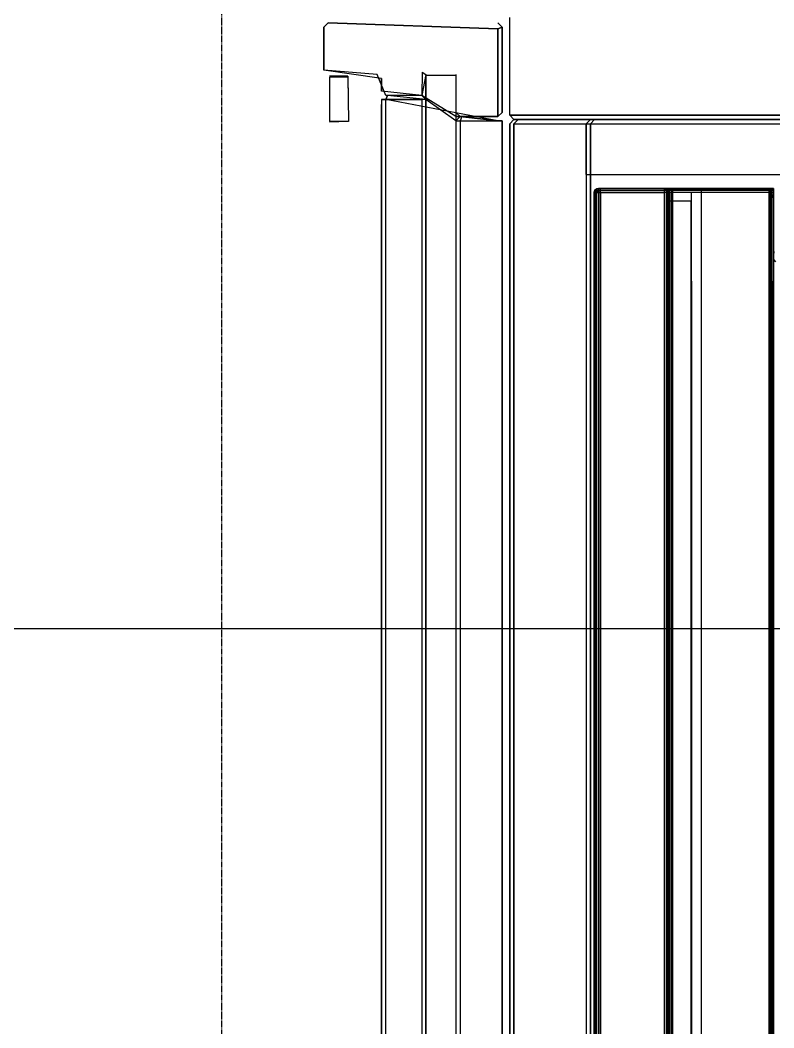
# Model space of a CAD drawing. Extents: x 11992 to 29481, y -6727 to 6811.
# Drawn here: x 15852.2 to 16029.7, y -763.4 to -526.1 of the extents above; entities that cross this region are included whole.
import ezdxf

# ---------------------------------------------------------------- set-up
doc = ezdxf.new("R2010")
doc.units = 0
doc.header["$MEASUREMENT"] = 0
doc.linetypes.add('DASHED', pattern=[19.05, 12.7, -6.35])
doc.layers.get('0').update_dxf_attribs({"color": 8, "linetype": 'CONTINUOUS'})
doc.layers.add('DQ-BEAM-DASH', color=8, linetype='DASHED')

# ---------------------------------------------------------------- blocks, each defined once
blk = doc.blocks.new('MB-B')
at = {"layer": 'DQ-BEAM-DASH', "ltscale": 0.01}
blk.add_line((-14200, 4800), (-14200, 1800), dxfattribs=at)

msp = doc.modelspace()

# ---------------------------------------------------------------- linework, layer by layer
for p, q in [((15923.72, -527.7, -51.9), (15924.72, -526.7, -51.9)), ((15923.72, -527.7, -2414.25), (15924.72, -526.7, -2414.25)), ((15924.72, -526.7, -51.9), (15964.69, -528.11, -50.9)), ((15964.69, -528.11, -2415.25), (15924.72, -526.7, -2414.25)), ((15964.69, -526.7, -51.9), (15965.69, -527.7, -51.9)), ((15964.69, -526.7, -51.9), (15964.69, -526.7, -2414.25)), ((15965.69, -527.7, -2414.25), (15964.69, -526.7, -2414.25)), ((15967.49, -548.46, -2440.43), (15967.49, -525.46, -2440.43)), ((15967.49, -548.46, -50.36), (15967.49, -525.46, -50.36)), ((15923.72, -527.7, -53.03), (15923.72, -537.85, -53.03)), ((15923.72, -527.7, -53.03), (15923.72, -527.7, -2413.12)), ((15923.72, -527.7, -2413.12), (15923.72, -537.85, -2413.12)), ((15923.72, -527.7, -51.9), (15923.72, -537.85, -51.9)), ((15923.72, -537.85, -2414.25), (15923.72, -527.7, -2414.25)), ((15964.69, -528.11, -2415.25), (15965.69, -527.7, -2414.25)), ((15965.69, -527.7, -51.9), (15964.69, -528.11, -50.9)), ((15964.69, -548.79, -51.9), (15964.69, -528.11, -50.9)), ((15964.69, -528.11, -2415.25), (15964.69, -548.79, -2414.25)), ((15965.69, -547.79, -51.9), (15965.69, -527.7, -51.9)), ((15965.69, -527.7, -2414.25), (15965.69, -547.79, -2414.25)), ((15923.72, -537.85, -2414.25), (15923.72, -537.85, -51.9)), ((15937.33, -539.85, -2414.25), (15923.72, -537.85, -2414.25)), ((15936.32, -538.85, -51.9), (15923.72, -537.85, -51.9)), ((15946.89, -538.36, -2415.25), (15946.77, -543.79, -2414.25)), ((15946.89, -538.36, -50.9), (15946.77, -543.79, -51.9)), ((15946.89, -538.36, -2415.25), (15947.77, -538.85, -2414.25)), ((15946.89, -538.36, -50.9), (15947.77, -538.85, -51.9)), ((15929.38, -539.3, -1226.89), (15925.1, -539.3, -1226.89)), ((15925.1, -539.49, -1346.2), (15925.1, -549.95, -1226.7)), ((15929.38, -539.49, -1346.2), (15925.1, -539.49, -1346.2)), ((15929.38, -539.49, -1346.2), (15929.38, -539.3, -1226.89)), ((15929.38, -539.3, -1226.89), (15929.57, -549.95, -1226.89)), ((15929.38, -539.49, -1346.2), (15929.57, -549.95, -1346.01)), ((15938.33, -543.79, -51.9), (15936.32, -538.85, -51.9)), ((15937.32, -539.85, -53.03), (15937.32, -542.79, -53.03)), ((15937.32, -539.85, -53.03), (15937.33, -539.85, -2414.25)), ((15937.33, -539.85, -2413.12), (15937.33, -542.79, -2413.12)), ((15937.33, -542.79, -2414.25), (15937.33, -539.85, -2414.25)), ((15947.77, -538.85, -2414.25), (15946.77, -543.79, -2414.25)), ((15947.77, -538.85, -51.9), (15946.77, -543.79, -51.9)), ((15947.77, -538.85, -2414.25), (15947.77, -538.85, -51.9)), ((15947.78, -539.09, -2387.56), (15947.78, -1108.46, -2387.56)), ((15947.78, -1108.46, -78.91), (15947.78, -539.09, -78.91)), ((15954.78, -539.09, -2387.56), (15947.78, -539.09, -78.91)), ((15954.78, -539.09, -2387.56), (15954.78, -1108.46, -2387.56)), ((15954.78, -539.09, -78.91), (15954.78, -1108.46, -78.91)), ((15954.84, -538.85, -2414.25), (15954.84, -547.79, -2414.25)), ((15954.84, -538.85, -51.9), (15954.84, -547.79, -51.9)), ((15937.33, -542.79, -2414.25), (15937.32, -542.79, -53.03)), ((15946.77, -543.79, -2414.25), (15937.33, -542.79, -2414.25)), ((15947.77, -544.79, -78.63), (15937.32, -544.79, -84.57)), ((15937.33, -544.79, -2381.58), (15937.32, -1102.86, -2381.58)), ((15937.32, -544.79, -51.9), (15938.33, -544.79, -50.9)), ((15938.32, -1102.86, -2415.25), (15938.33, -544.79, -2415.25)), ((15938.32, -1103.86, -84.15), (15938.33, -544.79, -50.9)), ((15938.33, -544.79, -2380.58), (15938.74, -543.79, -2381.58)), ((15938.33, -544.79, -85.57), (15938.74, -543.79, -84.57)), ((15938.74, -543.79, -84.57), (15938.33, -544.79, -50.9)), ((15938.74, -543.79, -2381.58), (15938.33, -544.79, -2415.25)), ((15946.77, -543.79, -2414.25), (15938.33, -543.79, -51.9)), ((15964.69, -549.79, -2415.25), (15938.33, -544.79, -2415.25)), ((15964.69, -549.79, -50.9), (15938.33, -544.79, -50.9)), ((15938.33, -544.79, -2380.58), (15946.77, -544.79, -2380.58)), ((15938.33, -544.79, -2415.25), (15938.33, -544.79, -2380.58)), ((15947.77, -544.79, -84.57), (15938.74, -543.79, -84.57)), ((15947.77, -544.79, -2381.58), (15938.74, -543.79, -2381.58)), ((15946.77, -543.79, -2387.52), (15947.77, -544.79, -2387.52)), ((15954.84, -548.79, -2388.52), (15946.77, -543.79, -2387.52)), ((15946.77, -543.79, -78.63), (15947.77, -544.79, -78.63)), ((15954.84, -548.79, -77.63), (15946.77, -543.79, -78.63)), ((15947.77, -544.79, -2387.52), (15946.77, -544.79, -2380.58)), ((15946.77, -544.79, -2380.58), (15946.77, -1102.86, -2380.58)), ((15946.77, -544.79, -85.57), (15946.77, -1102.86, -85.57)), ((15954.84, -549.79, -2387.52), (15947.77, -544.79, -2387.52)), ((15954.84, -549.79, -78.63), (15947.77, -544.79, -78.63)), ((15947.77, -544.79, -2381.58), (15947.77, -1102.86, -2381.58)), ((15947.77, -1102.86, -2387.52), (15947.77, -544.79, -2387.52)), ((15947.77, -1102.86, -78.63), (15947.77, -544.79, -78.63)), ((15937.32, -545.92, -84.57), (15937.32, -1102.86, -84.57)), ((15937.32, -1101.72, -78.63), (15937.32, -545.92, -78.63)), ((15937.33, -545.92, -2387.52), (15937.32, -1101.72, -2387.52)), ((15937.32, -545.92, -78.63), (15937.32, -545.92, -84.57)), ((15937.32, -1101.72, -77.63), (15937.32, -545.92, -77.63)), ((15937.32, -1101.72, -2388.52), (15937.33, -545.92, -2388.52)), ((15937.32, -545.92, -51.9), (15937.32, -545.92, -77.63)), ((15937.33, -545.92, -2381.58), (15937.33, -545.92, -2387.52)), ((15954.84, -547.79, -2414.25), (15955.84, -548.79, -2414.25)), ((15954.84, -547.79, -51.9), (15955.84, -548.79, -51.9)), ((15954.84, -547.79, -2414.25), (15954.84, -547.79, -51.9)), ((15965.69, -547.79, -51.9), (15964.69, -548.79, -51.9)), ((15964.69, -548.79, -2414.25), (15965.69, -547.79, -2414.25)), ((15965.69, -547.79, -51.9), (15965.69, -547.79, -2414.25)), ((15929.57, -549.95, -1346.01), (15925.1, -550.14, -1346.01)), ((15929.57, -549.95, -1346.01), (15925.1, -549.95, -1226.7)), ((15954.84, -548.79, -77.63), (15954.84, -1098.86, -77.63)), ((15954.84, -548.79, -2388.52), (15954.84, -1098.86, -2388.52)), ((15955.84, -548.79, -2414.25), (15954.84, -548.79, -77.63)), ((15954.84, -548.79, -2388.52), (15956.26, -548.79, -2381.58)), ((15955.84, -548.79, -84.15), (15954.84, -549.79, -84.57)), ((15954.84, -549.79, -2387.52), (15965.69, -549.79, -2381.58)), ((15954.84, -549.79, -78.63), (15964.69, -549.79, -85.57)), ((15954.84, -549.79, -2381.58), (15954.84, -1097.86, -2381.58)), ((15955.84, -548.79, -51.9), (15964.69, -548.79, -51.9)), ((15956.26, -548.79, -2381.58), (15955.84, -549.79, -2380.58)), ((15964.69, -548.79, -2414.25), (15955.84, -548.79, -2414.25)), ((15955.84, -548.79, -84.15), (15964.69, -549.79, -85.57)), ((15955.84, -549.79, -85.57), (15955.84, -1097.86, -85.57)), ((15955.84, -549.79, -2380.58), (15955.84, -1097.86, -2380.58)), ((15956.26, -548.79, -2381.58), (15965.69, -549.79, -2381.58)), ((15964.69, -549.79, -85.57), (15964.69, -549.79, -50.9)), ((15965.69, -549.79, -2414.25), (15964.69, -549.79, -2415.25)), ((15965.69, -549.79, -51.9), (15965.69, -1097.86, -51.9)), ((15965.69, -1097.86, -84.57), (15965.69, -549.79, -84.57)), ((15965.69, -1097.86, -2414.25), (15965.69, -549.79, -2414.25)), ((16550.62, -548.46, -2440.43), (15967.49, -548.46, -2440.43)), ((15967.49, -548.46, -50.36), (16550.62, -548.46, -50.36)), ((15967.49, -548.46, -50.36), (15967.49, -548.46, -2440.43)), ((15968.49, -549.46, -51.36), (15967.49, -548.46, -50.36)), ((15968.49, -549.46, -2439.43), (15967.49, -548.46, -2440.43)), ((15967.49, -550.46, -2416.43), (15968.49, -549.46, -2417.43)), ((15967.49, -550.46, -2391.43), (15968.49, -549.46, -2392.43)), ((15967.49, -550.46, -2439.43), (15968.49, -549.46, -2438.43)), ((15967.49, -550.46, -2414.43), (15968.49, -549.46, -2413.43)), ((15967.49, -1098.46, -2416.43), (15967.49, -550.46, -2416.43)), ((15967.49, -1098.46, -2391.43), (15967.49, -550.46, -2391.43)), ((15967.49, -550.46, -2439.43), (15967.49, -1098.46, -2439.43)), ((15967.49, -550.46, -2414.43), (15967.49, -1098.46, -2414.43)), ((15968.49, -549.46, -2413.43), (16531.61, -549.46, -2413.43)), ((15968.49, -550.46, -2415.43), (15969.49, -549.46, -2416.43)), ((15968.49, -550.46, -2390.43), (15969.49, -549.46, -2391.43)), ((16548.62, -549.46, -2439.43), (15968.49, -549.46, -2438.43)), ((15968.49, -550.46, -2440.43), (15969.49, -549.46, -2439.43)), ((15968.49, -550.46, -2415.43), (15969.49, -549.46, -2414.43)), ((16549.62, -549.46, -2417.43), (15968.49, -549.46, -2417.43)), ((15969.49, -549.46, -2391.43), (15968.49, -549.46, -2392.43)), ((15968.49, -549.46, -51.36), (16549.62, -549.46, -51.36)), ((15968.49, -549.46, -51.36), (15968.49, -549.46, -2439.43)), ((15968.49, -550.46, -2390.43), (16532.61, -550.46, -2391.43)), ((15968.49, -550.46, -2415.43), (15968.49, -1098.46, -2415.43)), ((15968.49, -550.46, -2390.43), (15968.49, -1098.46, -2390.43)), ((15968.49, -1098.46, -2440.43), (15968.49, -550.46, -2440.43)), ((15968.49, -1098.46, -2415.43), (15968.49, -550.46, -2415.43)), ((15968.49, -550.46, -2440.43), (15968.49, -550.46, -2415.43)), ((15968.49, -550.46, -2415.43), (16549.62, -550.46, -2415.43)), ((16531.61, -549.46, -2392.43), (15969.49, -549.46, -2391.43)), ((15969.49, -549.46, -2414.43), (15969.49, -549.46, -2391.43)), ((15986.49, -549.46, -70.61), (15985.49, -550.46, -71.61)), ((15986.49, -549.46, -456.43), (15985.49, -550.46, -457.43)), ((15985.49, -550.46, -48.68), (15986.49, -549.46, -49.68)), ((15985.49, -550.46, -434.49), (15986.49, -549.46, -435.49)), ((15985.49, -550.46, -71.61), (16531.62, -550.46, -72.61)), ((15985.49, -550.46, -434.49), (16532.62, -550.46, -457.43)), ((15985.49, -550.46, -48.68), (15985.49, -1098.46, -71.61)), ((15985.49, -550.46, -457.43), (16531.62, -550.46, -458.43)), ((15985.49, -562.41, -434.49), (15985.49, -550.46, -434.49)), ((15987.49, -549.46, -71.61), (15986.49, -550.46, -72.61)), ((15987.49, -549.46, -457.43), (15986.49, -550.46, -458.43)), ((15987.49, -549.46, -48.68), (15986.49, -550.46, -47.68)), ((15987.49, -549.46, -434.49), (15986.49, -550.46, -433.49)), ((15986.49, -1098.46, -72.61), (15986.49, -550.46, -72.61)), ((15986.49, -1098.46, -458.42), (15986.49, -550.46, -458.43)), ((15986.49, -550.46, -47.68), (15986.49, -1098.46, -47.67)), ((15986.49, -550.46, -433.49), (15986.49, -1098.46, -433.48)), ((16106.37, -549.46, -48.68), (15987.49, -549.46, -48.68)), ((15987.49, -549.46, -434.49), (16531.62, -549.46, -435.49)), ((16530.62, -549.46, -434.49), (15987.49, -549.46, -457.43)), ((15987.49, -549.46, -71.61), (16126.68, -549.46, -71.61)), ((15985.49, -562.41, -457.43), (15985.49, -1098.46, -434.48)), ((15985.49, -562.41, -48.68), (16106.35, -562.41, -72.61)), ((15985.49, -562.41, -434.49), (16106.35, -562.41, -433.49)), ((15985.49, -562.41, -457.43), (16106.35, -562.41, -458.43)), ((15986.49, -562.41, -47.68), (16531.62, -562.41, -47.68)), ((15987.37, -566.7, -1765.16), (15987.44, -566.27, -1765.16)), ((15987.37, -566.7, -1770.24), (15987.44, -566.27, -1770.24)), ((15987.37, -566.7, -1918.3), (15987.44, -566.27, -1918.3)), ((15987.37, -566.7, -1764.66), (15987.44, -566.27, -1764.66)), ((15987.37, -566.7, -1923.38), (15987.44, -566.27, -1923.38)), ((15987.37, -566.7, -1917.8), (15987.44, -566.27, -1917.8)), ((15987.37, -566.7, -1765.16), (15987.38, -1078.65, -1765.16)), ((15987.38, -1078.65, -1764.66), (15987.37, -566.7, -1764.66)), ((15987.37, -566.7, -1770.24), (15987.38, -1078.65, -1770.24)), ((15987.37, -566.7, -1918.3), (15987.38, -1078.65, -1918.3)), ((15987.38, -1078.65, -1917.8), (15987.37, -566.7, -1917.8)), ((15987.37, -566.7, -1923.38), (15987.38, -1078.65, -1923.38)), ((15988.9, -566.7, -1923.88), (15987.37, -566.7, -1918.3)), ((15987.37, -566.7, -1918.3), (15988.9, -566.7, -1917.3)), ((15987.44, -566.27, -1765.16), (15987.62, -565.95, -1765.16)), ((15987.44, -566.27, -1923.38), (15987.62, -565.95, -1923.38)), ((15987.44, -566.27, -1764.66), (15987.62, -565.95, -1764.66)), ((15987.44, -566.27, -1918.3), (15987.62, -565.95, -1918.3)), ((15987.44, -566.27, -1917.8), (15987.62, -565.95, -1917.8)), ((15987.44, -566.27, -1770.24), (15987.62, -565.95, -1770.24)), ((15987.44, -566.27, -1765.16), (15987.44, -566.27, -1764.66)), ((15987.44, -566.27, -1765.16), (15987.44, -566.27, -1770.24)), ((15987.44, -566.27, -1923.38), (15987.52, -566.3, -1923.76)), ((15987.44, -566.27, -1764.66), (15987.52, -566.3, -1764.28)), ((15987.44, -566.27, -1918.3), (15987.44, -566.27, -1917.8)), ((15987.44, -566.27, -1918.3), (15987.44, -566.27, -1923.38)), ((15987.44, -566.27, -1917.8), (15987.52, -566.3, -1917.43)), ((15987.44, -566.27, -1770.24), (15987.52, -566.3, -1770.61)), ((15987.5, -566.7, -1923.76), (15987.52, -566.3, -1923.76)), ((15987.5, -566.7, -1764.28), (15987.52, -566.3, -1764.28)), ((15987.5, -566.7, -1770.61), (15987.52, -566.3, -1770.61)), ((15987.5, -566.7, -1917.43), (15987.52, -566.3, -1917.43)), ((15987.5, -566.7, -1923.76), (15987.5, -1078.65, -1923.76)), ((15987.5, -566.7, -1764.28), (15987.5, -1078.65, -1764.28)), ((15987.5, -566.7, -1770.61), (15987.5, -1078.65, -1770.61)), ((15987.5, -566.7, -1917.43), (15987.5, -1078.65, -1917.43)), ((15987.52, -566.3, -1764.28), (15987.71, -566.04, -1764.28)), ((15987.52, -566.3, -1917.43), (15987.71, -566.04, -1917.43)), ((15987.52, -566.3, -1770.61), (15987.71, -566.04, -1770.61)), ((15987.52, -566.3, -1923.76), (15987.71, -566.04, -1923.76)), ((15987.78, -566.39, -1917.3), (15987.52, -566.3, -1917.43)), ((15987.78, -566.39, -1770.74), (15987.52, -566.3, -1770.61)), ((15987.78, -566.39, -1923.88), (15987.52, -566.3, -1923.76)), ((15987.78, -566.39, -1764.16), (15987.52, -566.3, -1764.28)), ((15987.62, -565.95, -1770.24), (15987.94, -565.77, -1770.24)), ((15987.62, -565.95, -1765.16), (15987.94, -565.77, -1765.16)), ((15987.62, -565.95, -1764.66), (15987.94, -565.77, -1764.66)), ((15987.62, -565.95, -1923.38), (15987.94, -565.77, -1923.38)), ((15987.62, -565.95, -1918.3), (15987.94, -565.77, -1918.3)), ((15987.62, -565.95, -1917.8), (15987.94, -565.77, -1917.8)), ((15987.62, -565.95, -1770.24), (15987.71, -566.04, -1770.61)), ((15987.62, -565.95, -1765.16), (15987.62, -565.95, -1764.66)), ((15987.62, -565.95, -1765.16), (15987.62, -565.95, -1770.24)), ((15987.62, -565.95, -1923.38), (15987.71, -566.04, -1923.76)), ((15987.62, -565.95, -1917.8), (15987.62, -565.95, -1923.38)), ((15987.98, -566.31, -1764.16), (15987.62, -565.95, -1764.66)), ((15987.62, -565.95, -1917.8), (15987.71, -566.04, -1917.43)), ((15987.97, -565.85, -1917.43), (15987.71, -566.04, -1917.43)), ((15987.97, -565.85, -1770.61), (15987.71, -566.04, -1770.61)), ((15987.97, -565.85, -1764.28), (15987.71, -566.04, -1764.28)), ((15987.97, -565.85, -1923.76), (15987.71, -566.04, -1923.76)), ((15987.98, -566.31, -1917.3), (15987.71, -566.04, -1917.43)), ((15987.98, -566.31, -1770.74), (15987.71, -566.04, -1770.61)), ((15987.98, -566.31, -1923.88), (15987.71, -566.04, -1923.76)), ((15987.98, -566.31, -1917.3), (15987.78, -566.39, -1917.3)), ((15987.78, -566.39, -1770.74), (15987.98, -566.31, -1770.74)), ((15987.78, -566.39, -1923.88), (15987.98, -566.31, -1923.88)), ((15987.98, -566.31, -1764.16), (15987.78, -566.39, -1764.16)), ((15987.87, -566.7, -1917.3), (15987.78, -566.39, -1917.3)), ((15987.87, -566.7, -1923.88), (15987.78, -566.39, -1923.88)), ((15987.87, -566.7, -1764.16), (15987.78, -566.39, -1764.16)), ((15987.87, -566.7, -1770.74), (15987.78, -566.39, -1770.74)), ((15987.87, -566.7, -1923.88), (15987.88, -1078.65, -1923.88)), ((15987.88, -1078.65, -1764.16), (15987.87, -566.7, -1764.16)), ((15987.87, -566.7, -1770.74), (15987.88, -1078.65, -1770.74)), ((15987.88, -1078.65, -1917.3), (15987.87, -566.7, -1917.3)), ((15987.94, -565.77, -1917.8), (15988.37, -565.7, -1917.8)), ((15988.37, -565.7, -1923.38), (15987.94, -565.77, -1923.38)), ((15988.37, -565.7, -1918.3), (15987.94, -565.77, -1918.3)), ((15987.94, -565.77, -1764.66), (15988.37, -565.7, -1764.66)), ((15988.37, -565.7, -1770.24), (15987.94, -565.77, -1770.24)), ((15988.37, -565.7, -1765.16), (15987.94, -565.77, -1765.16)), ((15987.94, -565.77, -1917.8), (15987.97, -565.85, -1917.43)), ((15987.94, -565.77, -1770.24), (15987.97, -565.85, -1770.61)), ((15987.94, -565.77, -1765.16), (15987.94, -565.77, -1764.66)), ((15987.94, -565.77, -1765.16), (15987.94, -565.77, -1770.24)), ((15987.94, -565.77, -1923.38), (15987.97, -565.85, -1923.76)), ((15987.94, -565.77, -1764.66), (15987.97, -565.85, -1764.28)), ((15987.94, -565.77, -1918.3), (15987.94, -565.77, -1917.8)), ((15987.94, -565.77, -1918.3), (15987.94, -565.77, -1923.38)), ((15988.37, -565.83, -1770.61), (15987.97, -565.85, -1770.61)), ((15988.37, -565.83, -1923.76), (15987.97, -565.85, -1923.76)), ((15988.37, -565.83, -1764.28), (15987.97, -565.85, -1764.28)), ((15988.37, -565.83, -1917.43), (15987.97, -565.85, -1917.43)), ((15988.06, -566.11, -1770.74), (15987.97, -565.85, -1770.61)), ((15988.06, -566.11, -1764.16), (15987.97, -565.85, -1764.28)), ((15988.06, -566.11, -1923.88), (15987.97, -565.85, -1923.76)), ((15988.06, -566.11, -1917.3), (15987.97, -565.85, -1917.43)), ((15987.98, -566.31, -1770.74), (15988.06, -566.11, -1770.74)), ((15988.06, -566.11, -1764.16), (15987.98, -566.31, -1764.16)), ((15987.98, -566.31, -1923.88), (15988.06, -566.11, -1923.88)), ((15988.06, -566.11, -1917.3), (15987.98, -566.31, -1917.3)), ((15988.37, -566.7, -1770.74), (15987.98, -566.31, -1770.74)), ((15988.37, -566.7, -1923.88), (15987.98, -566.31, -1923.88)), ((15988.37, -566.7, -1764.16), (15987.98, -566.31, -1764.16)), ((15988.37, -566.7, -1917.3), (15987.98, -566.31, -1917.3)), ((15988.37, -566.2, -1770.74), (15988.06, -566.11, -1770.74)), ((15988.37, -566.2, -1764.16), (15988.06, -566.11, -1764.16)), ((15988.37, -566.2, -1923.88), (15988.06, -566.11, -1923.88)), ((15988.37, -566.2, -1917.3), (15988.06, -566.11, -1917.3)), ((15988.37, -565.7, -1917.8), (15988.38, -1079.65, -1917.8)), ((15988.37, -565.7, -1923.38), (15988.9, -565.7, -1917.8)), ((15988.38, -1078.65, -1770.74), (15988.37, -565.7, -1770.24)), ((15988.37, -565.7, -1764.66), (15988.38, -1079.65, -1764.66)), ((15988.37, -566.7, -1923.88), (15988.37, -565.7, -1923.38)), ((15988.9, -565.7, -1770.24), (15988.37, -565.7, -1765.16)), ((16004.94, -565.7, -1766.21), (15988.37, -565.7, -1764.66)), ((15988.37, -565.7, -1764.66), (16003.95, -565.7, -1764.66)), ((15988.37, -565.83, -1770.61), (15988.9, -565.83, -1770.61)), ((15988.37, -565.83, -1923.76), (15988.9, -565.83, -1923.76)), ((15988.37, -565.83, -1764.28), (16003.95, -565.83, -1764.28)), ((15988.37, -565.83, -1917.43), (16003.95, -565.83, -1917.43)), ((15988.37, -566.2, -1770.74), (15988.9, -566.2, -1770.74)), ((15988.37, -566.2, -1764.16), (16003.95, -566.2, -1764.16)), ((15988.37, -566.2, -1923.88), (15988.9, -566.2, -1923.88)), ((15988.37, -566.2, -1917.3), (16003.95, -566.2, -1917.3)), ((15988.38, -1079.65, -1923.38), (15988.37, -566.7, -1923.88)), ((15988.9, -1078.65, -1770.74), (15988.9, -565.7, -1770.24)), ((15988.9, -565.7, -1765.16), (15988.9, -565.7, -1770.24)), ((15988.9, -565.7, -1765.16), (15988.9, -565.7, -1764.66)), ((15988.9, -566.7, -1764.16), (15988.9, -565.7, -1764.66)), ((15988.9, -565.7, -1770.24), (16003.95, -565.7, -1766.42)), ((15988.9, -1078.65, -1923.88), (15988.9, -565.7, -1923.38)), ((15988.9, -565.7, -1918.3), (16003.95, -565.7, -1918.3)), ((15988.9, -566.7, -1917.3), (15988.9, -565.7, -1917.8)), ((15988.9, -565.7, -1923.38), (16003.95, -565.7, -1919.57)), ((15988.9, -565.83, -1770.61), (16003.95, -565.83, -1766.8)), ((15988.9, -565.83, -1923.76), (16003.95, -565.83, -1919.94)), ((15988.9, -566.2, -1770.74), (16003.95, -566.2, -1766.92)), ((15988.9, -566.2, -1923.88), (16003.95, -566.2, -1920.07)), ((15988.9, -566.7, -1770.74), (15988.9, -566.7, -1764.16)), ((15988.9, -566.7, -1764.16), (15988.9, -1079.65, -1764.66)), ((15988.9, -566.7, -1770.74), (16003.95, -566.7, -1766.92)), ((15988.9, -566.7, -1764.16), (16003.95, -566.7, -1764.16)), ((15988.9, -566.7, -1917.3), (15988.9, -1079.65, -1917.8)), ((15988.9, -566.7, -1923.88), (16003.95, -566.7, -1920.07)), ((15988.9, -566.7, -1917.3), (16003.95, -566.7, -1917.3)), ((16005.82, -565.7, -1918.3), (16003.95, -565.7, -1919.57)), ((16003.95, -565.7, -1918.3), (16004.94, -565.7, -1917.8)), ((16003.95, -565.7, -1918.3), (16005.82, -565.7, -1917.8)), ((16003.95, -1079.65, -1766.42), (16003.95, -565.7, -1766.42)), ((16003.95, -565.7, -1919.57), (16003.95, -1078.65, -1920.07)), ((16003.95, -1079.65, -1917.8), (16003.95, -565.7, -1917.8)), ((16003.95, -565.7, -1764.66), (16003.95, -566.2, -1764.16)), ((16003.95, -565.83, -1764.28), (16028.67, -565.83, -1764.28)), ((16004.82, -565.83, -1766.59), (16003.95, -565.83, -1766.8)), ((16003.95, -565.83, -1917.43), (16028.67, -565.83, -1917.43)), ((16004.82, -565.83, -1919.73), (16003.95, -565.83, -1919.94)), ((16029.15, -566.2, -1764.16), (16003.95, -566.2, -1764.16)), ((16003.95, -566.2, -1764.16), (16003.95, -1079.15, -1764.16)), ((16004.48, -566.2, -1766.76), (16003.95, -566.2, -1766.92)), ((16029.15, -566.2, -1917.3), (16003.95, -566.2, -1917.3)), ((16004.48, -566.2, -1919.9), (16003.95, -566.2, -1920.07)), ((16029.15, -566.7, -1764.16), (16003.95, -566.7, -1764.16)), ((16004.94, -566.7, -1765.16), (16003.95, -566.7, -1766.92)), ((16029.15, -566.7, -1917.3), (16003.95, -566.7, -1917.3)), ((16004.94, -566.7, -1918.3), (16003.95, -566.7, -1920.07)), ((16004.48, -566.2, -1766.76), (16004.82, -565.83, -1766.59)), ((16004.48, -566.2, -1919.9), (16004.82, -565.83, -1919.73)), ((16004.48, -1079.15, -1919.9), (16004.48, -566.2, -1919.9)), ((16004.48, -1079.15, -1766.76), (16004.48, -566.2, -1766.76)), ((16004.94, -565.7, -1919.36), (16004.82, -565.83, -1919.73)), ((16004.94, -565.7, -1766.21), (16004.82, -565.83, -1766.59)), ((16004.82, -1079.52, -1766.59), (16004.82, -565.83, -1766.59)), ((16004.82, -565.83, -1919.73), (16004.82, -1079.52, -1919.73)), ((16004.94, -565.7, -1765.16), (16004.94, -1078.65, -1765.16)), ((16004.94, -565.7, -1764.66), (16005.82, -565.7, -1765.16)), ((16004.94, -565.7, -1766.21), (16004.94, -1079.65, -1766.21)), ((16004.94, -1079.65, -1764.66), (16004.94, -565.7, -1764.66)), ((16004.94, -1079.65, -1918.3), (16004.94, -565.7, -1918.3)), ((16004.94, -1079.15, -1917.3), (16004.94, -565.7, -1917.8)), ((16004.94, -566.7, -1919.36), (16004.94, -565.7, -1919.36)), ((16004.94, -565.7, -1766.21), (16028.67, -565.7, -1765.16)), ((16004.94, -566.7, -1919.36), (16004.94, -1079.65, -1919.36)), ((16028.67, -566.7, -1765.16), (16004.94, -566.7, -1765.16)), ((16028.67, -566.7, -1918.3), (16004.94, -566.7, -1918.3)), ((16004.99, -565.84, -1918.45), (16005.19, -565.7, -1918.31)), ((16004.99, -565.84, -1915.16), (16005.19, -565.7, -1915.3)), ((16004.99, -565.84, -2068.31), (16005.19, -565.7, -2068.45)), ((16004.99, -565.84, -1765.31), (16005.19, -565.7, -1765.17)), ((16004.99, -566.4, -1761.46), (16005.69, -565.7, -1762.16)), ((16004.99, -566.4, -1601.18), (16005.69, -565.7, -1600.48)), ((16004.99, -1079.67, -1918.45), (16004.99, -565.84, -1918.45)), ((16004.99, -1079.67, -2068.31), (16004.99, -565.84, -2068.31)), ((16004.99, -1079.67, -1915.16), (16004.99, -565.84, -1915.16)), ((16004.99, -566.4, -1761.46), (16004.99, -566.4, -1601.18)), ((16004.99, -566.4, -1761.46), (16004.99, -1079.11, -1761.46)), ((16004.99, -1079.11, -1601.18), (16004.99, -566.4, -1601.18)), ((16005.19, -565.7, -1765.17), (16028.6, -565.7, -1765.17)), ((16005.19, -565.7, -2068.45), (16028.6, -565.7, -2068.45)), ((16005.19, -565.7, -1918.31), (16028.6, -565.7, -1918.31)), ((16005.19, -1079.81, -2068.45), (16005.19, -565.7, -1918.31)), ((16005.19, -565.7, -1915.3), (16028.6, -565.7, -1915.3)), ((16005.19, -1079.81, -1765.17), (16005.19, -565.7, -1765.17)), ((16005.19, -566.7, -1914.3), (16005.19, -1078.81, -1914.3)), ((16005.19, -1078.81, -1766.17), (16005.19, -566.7, -1766.17)), ((16005.19, -566.7, -2067.45), (16005.19, -1078.81, -2067.45)), ((16010.19, -566.7, -1914.3), (16005.19, -566.7, -1766.17)), ((16005.19, -1078.81, -1919.31), (16005.19, -566.7, -1919.31)), ((16010.19, -566.7, -2067.45), (16005.19, -566.7, -1919.31)), ((16012.69, -565.7, -1600.48), (16005.69, -565.7, -1600.48)), ((16005.69, -565.7, -1762.16), (16005.69, -1079.81, -1762.16)), ((16005.69, -565.7, -1762.16), (16005.69, -565.7, -1600.48)), ((16005.69, -1079.81, -1600.48), (16005.69, -565.7, -1600.48)), ((16012.69, -565.7, -1762.16), (16005.69, -565.7, -1762.16)), ((16005.82, -1079.65, -1764.66), (16005.82, -565.7, -1764.66)), ((16028.67, -565.7, -1764.66), (16005.82, -565.7, -1764.66)), ((16005.82, -565.7, -1917.8), (16005.82, -1079.65, -1917.8)), ((16005.82, -565.7, -1765.16), (16005.82, -1079.65, -1765.16)), ((16005.82, -565.7, -1918.3), (16028.67, -565.7, -1918.3)), ((16005.82, -565.7, -1918.3), (16005.82, -1079.65, -1918.3)), ((16010.19, -566.7, -1914.3), (16010.19, -1078.81, -1914.3)), ((16010.19, -566.7, -1766.17), (16010.19, -1078.81, -1766.17)), ((16010.19, -566.7, -2067.45), (16010.19, -1078.81, -2067.45)), ((16010.19, -566.7, -1919.31), (16010.19, -1078.81, -1919.31)), ((16012.69, -1079.81, -1600.48), (16012.69, -565.7, -1600.48)), ((16028.9, -565.7, -1616.61), (16012.69, -565.7, -1600.48)), ((16012.69, -1079.81, -1762.16), (16012.69, -565.7, -1762.16)), ((16012.69, -565.7, -1762.16), (16028.9, -565.7, -1762.16)), ((16012.69, -565.7, -1762.16), (16012.69, -565.7, -1600.48)), ((16028.6, -565.7, -1765.17), (16029.6, -568.41, -1767.87)), ((16028.6, -565.7, -2068.45), (16028.6, -1079.81, -1918.31)), ((16028.6, -565.7, -2068.45), (16029.6, -568.41, -2065.74)), ((16028.6, -565.7, -1918.31), (16029.6, -568.41, -1921.02)), ((16028.6, -1079.81, -1915.3), (16028.6, -565.7, -1765.17)), ((16028.6, -565.7, -1915.3), (16029.6, -568.41, -1912.6)), ((16028.67, -565.7, -1764.66), (16029.65, -565.7, -1764.66)), ((16029.65, -565.7, -1918.3), (16028.67, -565.7, -1918.3)), ((16028.67, -565.7, -1918.3), (16028.67, -565.7, -1917.8)), ((16028.67, -565.7, -1917.8), (16029.65, -565.7, -1917.8)), ((16028.67, -565.7, -1765.16), (16028.67, -1079.65, -1765.16)), ((16028.67, -566.7, -1764.16), (16028.67, -565.7, -1764.66)), ((16029.65, -565.7, -1765.16), (16028.67, -565.7, -1765.16)), ((16028.67, -565.7, -1918.3), (16028.67, -1079.65, -1918.3)), ((16028.67, -565.7, -1765.16), (16028.67, -565.7, -1764.66)), ((16028.67, -566.7, -1917.3), (16028.67, -565.7, -1917.8)), ((16029.53, -565.83, -1764.28), (16028.67, -565.83, -1764.28)), ((16029.53, -565.83, -1917.43), (16028.67, -565.83, -1917.43)), ((16029.65, -566.7, -1918.3), (16028.67, -566.7, -1918.3)), ((16028.67, -1079.65, -1917.8), (16028.67, -566.7, -1917.3)), ((16028.67, -566.7, -1764.16), (16028.67, -1079.65, -1764.66)), ((16029.65, -566.7, -1765.16), (16028.67, -566.7, -1765.16)), ((16028.9, -1079.81, -1616.61), (16028.9, -565.7, -1616.61)), ((16028.9, -1079.81, -1762.16), (16028.9, -565.7, -1762.16)), ((16029.6, -566.4, -1761.46), (16028.9, -565.7, -1762.16)), ((16029.6, -566.4, -1617.31), (16028.9, -565.7, -1616.61)), ((16028.9, -565.7, -1762.16), (16028.9, -565.7, -1616.61)), ((16029.15, -566.2, -1764.16), (16029.53, -565.83, -1764.28)), ((16029.15, -566.2, -1917.3), (16029.53, -565.83, -1917.43)), ((16029.15, -1079.15, -1764.16), (16029.15, -566.2, -1764.16)), ((16029.15, -1079.15, -1917.3), (16029.15, -566.2, -1917.3)), ((16029.15, -566.7, -1764.16), (16029.53, -566.7, -1764.28)), ((16029.15, -566.7, -1917.3), (16029.53, -566.7, -1917.43)), ((16029.65, -565.7, -1764.66), (16029.53, -565.83, -1764.28)), ((16029.65, -565.7, -1917.8), (16029.53, -565.83, -1917.43)), ((16029.53, -1079.52, -1764.28), (16029.53, -565.83, -1764.28)), ((16029.53, -565.83, -1917.43), (16029.53, -1079.52, -1917.43)), ((16029.65, -566.7, -1918.3), (16029.53, -566.7, -1917.43)), ((16029.65, -566.7, -1765.16), (16029.53, -566.7, -1764.28)), ((16029.6, -566.4, -1761.46), (16029.6, -1079.11, -1761.46)), ((16029.6, -566.4, -1761.46), (16029.6, -566.4, -1617.31)), ((16029.6, -566.4, -1617.31), (16029.6, -1079.11, -1617.31)), ((16029.65, -565.7, -1918.3), (16029.65, -565.7, -1917.8)), ((16029.65, -1079.65, -1918.3), (16029.65, -565.7, -1918.3)), ((16029.65, -1079.65, -1917.8), (16029.65, -565.7, -1917.8)), ((16029.65, -565.7, -1764.66), (16029.65, -1079.65, -1764.66)), ((16029.65, -565.7, -1765.16), (16029.65, -1079.65, -1765.16)), ((16029.65, -565.7, -1765.16), (16029.65, -565.7, -1764.66)), ((16004.99, -568.56, -1921.17), (16005.19, -568.7, -1921.31)), ((16004.99, -568.56, -1912.45), (16005.19, -568.7, -1912.3)), ((16004.99, -568.56, -1912.45), (16004.99, -568.56, -1768.03)), ((16004.99, -1079.67, -1918.45), (16004.99, -568.56, -2065.59)), ((16004.99, -568.56, -2065.59), (16005.19, -568.7, -2065.45)), ((16004.99, -568.56, -2065.59), (16004.99, -568.56, -1921.17)), ((16004.99, -568.56, -1768.03), (16005.19, -568.7, -1768.17)), ((16010.22, -568.7, -1912.3), (16005.19, -568.7, -1912.3)), ((16010.22, -568.7, -1768.17), (16005.19, -568.7, -1768.17)), ((16010.22, -568.7, -2065.45), (16005.19, -568.7, -2065.45)), ((16010.22, -568.7, -1921.31), (16005.19, -568.7, -1921.31)), ((16005.19, -568.7, -1912.3), (16005.19, -1076.81, -1912.3)), ((16005.19, -568.7, -2065.45), (16005.19, -1076.81, -2065.45)), ((16010.22, -586.86, -1896.15), (16010.22, -568.7, -1912.3)), ((16010.22, -568.7, -1768.17), (16010.22, -586.86, -1784.32)), ((16010.22, -1076.81, -1912.3), (16010.22, -568.7, -1912.3)), ((16010.22, -586.86, -2049.3), (16010.22, -568.7, -2065.45)), ((16010.22, -568.7, -1921.31), (16010.22, -586.86, -1937.46)), ((16010.22, -1076.81, -2065.45), (16010.22, -568.7, -2065.45)), ((16029.6, -586.86, -1937.46), (16029.6, -568.41, -1921.02)), ((16029.6, -568.41, -1912.6), (16029.6, -568.41, -1767.87)), ((16029.6, -568.41, -2065.74), (16029.6, -1077.1, -1921.02)), ((16029.6, -582.46, -1911.28), (16029.74, -580.59, -1911.28)), ((16029.6, -582.46, -2064.43), (16029.74, -580.59, -2064.43)), ((16029.6, -582.46, -1897.28), (16029.74, -580.59, -1897.28)), ((16029.6, -582.46, -2050.43), (16029.74, -580.59, -2050.43)), ((16029.6, -582.46, -1760.16), (16029.74, -580.59, -1760.16)), ((16029.6, -582.46, -1746.16), (16029.74, -580.59, -1746.16)), ((16029.6, -582.46, -1911.28), (16029.6, -582.46, -1897.28)), ((16029.6, -582.46, -1911.28), (16029.6, -1067.54, -1911.28)), ((16029.6, -582.46, -1911.28), (16030.1, -582.96, -1912.78)), ((16029.6, -1067.54, -1897.28), (16029.6, -582.46, -1897.28)), ((16029.6, -582.46, -2064.43), (16029.6, -582.46, -2050.43)), ((16029.6, -582.46, -2064.43), (16029.6, -1067.54, -2064.43)), ((16029.6, -582.46, -2064.43), (16030.1, -582.96, -2065.93)), ((16029.6, -582.46, -1897.28), (16030.1, -582.96, -1895.78)), ((16029.6, -1067.54, -2050.43), (16029.6, -582.46, -2050.43)), ((16029.6, -582.46, -2050.43), (16030.1, -582.96, -2048.93)), ((16029.6, -582.46, -1760.16), (16029.6, -582.46, -1746.16)), ((16029.6, -582.46, -1760.16), (16029.6, -1067.54, -1760.16)), ((16029.6, -582.46, -1760.16), (16030.1, -582.96, -1761.66)), ((16029.6, -1067.54, -1746.16), (16029.6, -582.46, -1746.16)), ((16029.6, -582.46, -1746.16), (16030.1, -582.96, -1744.66)), ((16010.42, -587.71, -2048.45), (16010.22, -586.86, -2049.3)), ((16010.22, -1058.66, -1896.15), (16010.22, -586.86, -1896.15)), ((16010.42, -587.71, -1785.17), (16010.22, -586.86, -1784.32)), ((16010.22, -1058.66, -2049.3), (16010.22, -586.86, -2049.3)), ((16010.42, -587.71, -1938.31), (16010.22, -586.86, -1937.46)), ((16010.42, -587.71, -1895.3), (16010.22, -586.86, -1896.15)), ((16010.42, -1057.81, -1785.17), (16010.42, -587.71, -1895.3)), ((16010.42, -587.71, -1938.31), (16010.42, -587.71, -2048.45)), ((16010.42, -1057.81, -2048.45), (16010.42, -587.71, -1938.31)), ((16029.6, -586.86, -1937.46), (16029.4, -587.71, -1938.31)), ((16029.6, -586.86, -1896.15), (16029.4, -587.71, -1895.3)), ((16029.6, -586.86, -2049.3), (16029.4, -587.71, -2048.45)), ((16029.6, -586.86, -1784.32), (16029.4, -587.71, -1785.17)), ((16029.4, -587.71, -1785.17), (16029.4, -1057.81, -1785.17)), ((16029.4, -587.71, -1938.31), (16029.4, -1057.81, -1938.31)), ((16029.6, -586.86, -1896.15), (16029.6, -1058.66, -1784.32)), ((16029.6, -586.86, -2049.3), (16029.6, -1058.66, -1937.46)), ((16399.62, -669.4, -2440.43), (12599.62, -669.41, -2440.43)), ((16099.62, -669.4, -2440.43), (12599.62, -669.41, -2440.43))]:
    msp.add_line(p, q)

# ---------------------------------------------------------------- block references
msp.add_blockref('MB-B', (30099.61, -4369.45))

doc.saveas('drawing.dxf')
